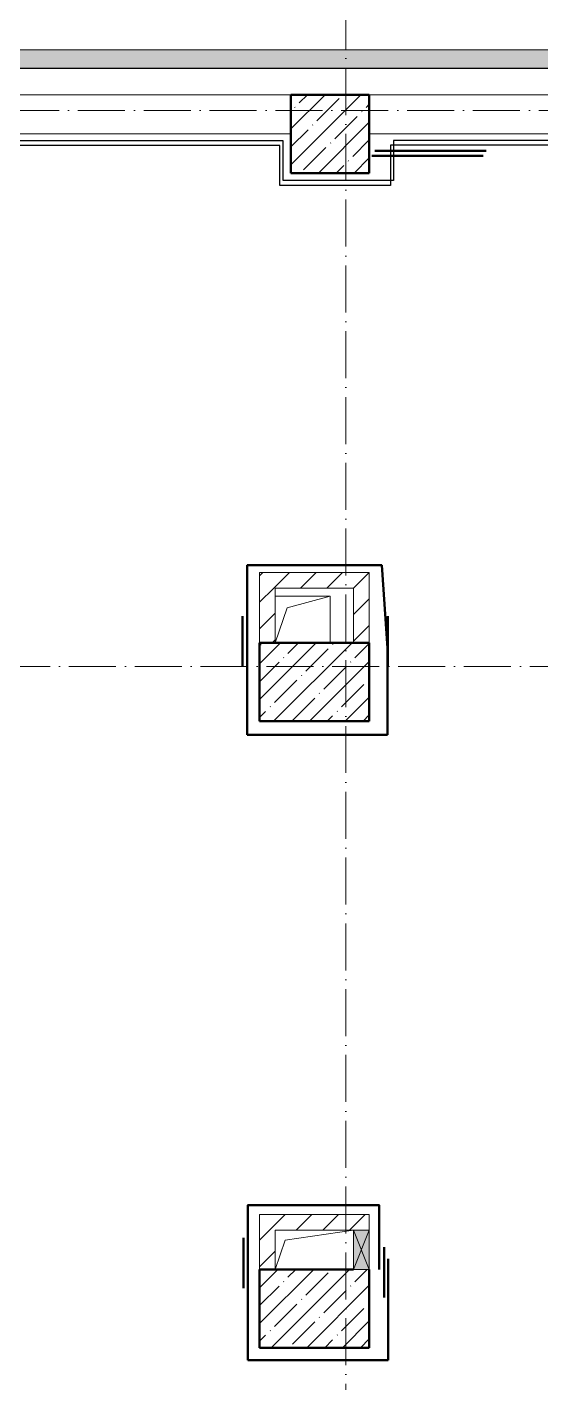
# Model space of a CAD drawing. Header units: millimetres. Extents: x -213536 to 1564669, y -45299 to 942238.
# Drawn here: x 636788 to 640066, y 363738 to 372394 of the extents above; entities that cross this region are included whole.
import ezdxf

# ---------------------------------------------------------------- set-up
doc = ezdxf.new("R2010")
doc.units = ezdxf.units.MM
doc.linetypes.add('50_200_ШТРИХ_1Т_ш5_п1_п1_', pattern=[700, 500, -100, 0, -100])
for name, color, linetype, lineweight in [('8.1)', 2, 'Continuous', 50), ('8.2)', 3, 'Continuous', 50), ('8.3)', 5, 'Continuous', 50), ('8.4)', 6, 'Continuous', 50), ('A-DETL-GENF-OTLN', 7, 'Continuous', 9), ('A-FLOR-____-OTLN', 7, 'Continuous', 9), ('A-GENM-____-OTLN', 7, 'Continuous', 9), ('A-GLAZ-____-OTLN', 7, 'Continuous', 9), ('A-WALL-____-OTLN', 7, 'Continuous', 9), ('A-WALL-____-PATT-1', 7, 'Continuous', 9), ('A-WALL-FNSH-MCUT-1', 7, 'Continuous', 9), ('S-COLS-____-MCUT', 7, 'Continuous', 50), ('S-COLS-____-OTLN', 7, 'Continuous', 9), ('S-GRID-____-OTLN-1', 7, '50_200_ШТРИХ_1Т_ш5_п1_п1_', 9)]:
    doc.layers.add(name, color=color, linetype=linetype, lineweight=lineweight)
doc.layers.add('A-GLAZ-____-OTLN-1', color=7, linetype='Continuous', lineweight=9, true_color=0xc0c0c0)
pattern_1 = [(45, (549721.47, 286281.11), (-84.85281, 84.85281), [])]

# ---------------------------------------------------------------- blocks, each defined once
blk = doc.blocks.new('BSC_Колонна _Прямоугольная - 500х500-V40-АР1_План отверстий 3 этажа в осях 1-64_Ю-ЯЯ')
at = {"layer": 'S-COLS-____-OTLN'}
h = blk.add_hatch(dxfattribs=at)
h.set_pattern_fill('FP_48', color=256, style=0, pattern_type=2)
h.set_pattern_definition([(45, (-89000, -85431.04), (-114.04925, 114.04925), []), (45, (-88885.95, -85431.04), (-114.04925, 114.04925), [201.613, -40.323, 3.353, -36.97])])
h.paths.add_polyline_path([(-250, -250), (250, -250), (250, 250), (-250, 250)], flags=0)
at = {"layer": 'S-COLS-____-MCUT'}
for p, q in [((250, 250), (-250, 250)), ((-250, 250), (-250, -250)), ((250, -250), (250, 250)), ((-250, -250), (250, -250))]:
    blk.add_line(p, q, dxfattribs=at)
blk = doc.blocks.new('BSC_Колонна _Прямоугольная - 500х700-V139-АР1_План отверстий 3 этажа в осях 1-64_Ю-ЯЯ')
at = {"layer": 'S-COLS-____-OTLN'}
h = blk.add_hatch(dxfattribs=at)
h.set_pattern_fill('FP_144', color=256, style=0, pattern_type=2)
h.set_pattern_definition([(315, (-77931.04, 88900), (114.04925, 114.04925), []), (315, (-77931.04, 88785.95), (114.04925, 114.04925), [201.613, -40.323, 3.353, -36.97])])
h.paths.add_polyline_path([(-250, -250), (-250, -350), (250, -350), (250, 350), (-250, 350)], flags=0)
at = {"layer": 'S-COLS-____-MCUT'}
for p, q in [((250, 350), (-250, 350)), ((-250, 350), (-250, -350)), ((250, -250), (250, 350)), ((-250, -350), (250, -350))]:
    blk.add_line(p, q, dxfattribs=at)
blk = doc.blocks.new('BSC_Колонна _Прямоугольная - 500х700-V142-АР1_План отверстий 3 этажа в осях 1-64_Ю-ЯЯ')
at = {"layer": 'S-COLS-____-OTLN'}
h = blk.add_hatch(dxfattribs=at)
h.set_pattern_fill('FP_147', color=256, style=0, pattern_type=2)
h.set_pattern_definition([(315, (-81931.04, 88900), (114.04925, 114.04925), []), (315, (-81931.04, 88785.95), (114.04925, 114.04925), [201.613, -40.323, 3.353, -36.97])])
h.paths.add_polyline_path([(-250, -350), (250, -350), (250, 350), (-250, 350)], flags=0)
at = {"layer": 'S-COLS-____-MCUT'}
for p, q in [((250, 350), (-250, 350)), ((-250, 350), (-250, -350)), ((250, -350), (250, 350)), ((-250, -350), (250, -350))]:
    blk.add_line(p, q, dxfattribs=at)
blk = doc.blocks.new('AR_Отверстие прямоугольное _в плите_ - AR_Отверстие прямоугольное _в плите_-30552577-АР1_План отверстий 3 этажа в осях 1-64_Ю-ЯЯ')
at = {"layer": 'A-GENM-____-OTLN'}
for p, q in [((175, 150), (-175, 150)), ((-100, 75), (175, 150)), ((175, -149.7), (175, 150)), ((-174.9, -149.7), (-100, 75))]:
    blk.add_line(p, q, dxfattribs=at)
blk = doc.blocks.new('AR_Отверстие прямоугольное _в плите_ - AR_Отверстие прямоугольное _в плите_-V193-АР1_План отверстий 3 этажа в осях 1-64_Ю-ЯЯ')
at = {"layer": 'A-GENM-____-OTLN'}
for p, q in [((250, 125), (-250, 125)), ((-187.5, 62.5), (250, 125)), ((-249.9, -124.7), (-187.5, 62.5))]:
    blk.add_line(p, q, dxfattribs=at)
blk = doc.blocks.new('Отлив_СКБ - Отлив витража_120_НВФ-31886035-АР1_План отверстий 3 этажа в осях 1-64_Ю-ЯЯ')
at = {"layer": 'A-GLAZ-____-OTLN-1'}
for points in [[(4800, 2), (4800, 120), (0, 120), (0, 2), (1409.2, 2)], [(4800, 0), (4800, 2), (0, 2), (0, 0), (1409.2, 0)]]:
    blk.add_hatch(color=256, dxfattribs=at).paths.add_polyline_path(points, flags=0)
at = {"layer": 'A-GLAZ-____-OTLN'}
for p, q in [((0, 83), (0, 120)), ((4800, 120), (0, 120)), ((4800, 120), (4800, 83)), ((0, 2), (4800, 2)), ((4800, 0), (0, 0))]:
    blk.add_line(p, q, dxfattribs=at)
blk = doc.blocks.new('AR_Отверстие прямоугольное _в стене__БезПР - AR_Отверстие прямоугольное _в стене__БезПР-36788609-АР1_План отверстий 3 этажа в осях 1-64_Ю-ЯЯ')
at = {"layer": 'A-GLAZ-____-OTLN'}
blk.add_hatch(color=256, dxfattribs=at).paths.add_polyline_path([(125, 50), (-125, 50), (-125, -50), (125, -50)], flags=0)
at = {"layer": 'A-DETL-GENF-OTLN'}
for p, q in [((-125, -50), (-125, 50)), ((-125, 50), (125, 50)), ((125, 50), (-125, -50)), ((-125, 50), (125, -50)), ((125, 50), (-125, 50)), ((-125, 50), (-125, -50)), ((125, 50), (125, -50)), ((125, -50), (125, 50)), ((125, -50), (-125, -50)), ((-125, -50), (125, -50))]:
    blk.add_line(p, q, dxfattribs=at)

msp = doc.modelspace()

# ---------------------------------------------------------------- hatches: boundary and pattern name
at = {"layer": 'A-WALL-____-PATT-1'}
h = msp.add_hatch(dxfattribs=at)
h.set_pattern_fill('FP_7', color=256, style=0, pattern_type=2)
h.set_pattern_definition(pattern_1)
h.paths.add_polyline_path([(638871.5, 368812.2), (638871.5, 368912.2), (638271.5, 368912.2), (638271.5, 368812.2), (638371.5, 368812.2)], flags=0)
h = msp.add_hatch(dxfattribs=at)
h.set_pattern_fill('FP_7', color=256, style=0, pattern_type=2)
h.set_pattern_definition(pattern_1)
h.paths.add_polyline_path([(638971.5, 368462.2), (638971.5, 368912.2), (638871.5, 368912.2), (638871.5, 368462.2)], flags=0)
h = msp.add_hatch(dxfattribs=at)
h.set_pattern_fill('FP_7', color=256, style=0, pattern_type=2)
h.set_pattern_definition(pattern_1)
h.paths.add_polyline_path([(638371.5, 368462.2), (638371.5, 368812.2), (638271.5, 368812.2), (638271.5, 368462.2)], flags=0)
h = msp.add_hatch(dxfattribs=at)
h.set_pattern_fill('FP_7', color=256, style=0, pattern_type=2)
h.set_pattern_definition(pattern_1)
h.paths.add_polyline_path([(638271.5, 364712.2), (638971.5, 364712.2), (638971.5, 364812.2), (638271.5, 364812.2)], flags=0)
h = msp.add_hatch(dxfattribs=at)
h.set_pattern_fill('FP_7', color=256, style=0, pattern_type=2)
h.set_pattern_definition(pattern_1)
h.paths.add_polyline_path([(638371.5, 364462.2), (638371.5, 364712.2), (638271.5, 364712.2), (638271.5, 364462.2)], flags=0)

# ---------------------------------------------------------------- linework, layer by layer
at = {"layer": '8.1)', "lineweight": 50}
for points in [[(638987.2, 371572.8), (639697.7, 371572.8)], [(639006.5, 371604), (639717.1, 371604)], [(638162.4, 368312.2), (638162.4, 368633.2)], [(639089.8, 368312.2), (639089.8, 368633.2)], [(638168.6, 364342.6), (638168.6, 364663.7)], [(639065.3, 364282.8), (639065.3, 364603.9)]]:
    msp.add_lwpolyline(points, dxfattribs=at)
at = {"layer": '8.2)', "lineweight": 30}
for p, q in [((638401.4, 371637.2), (633258.5, 371637.2)), ((638420.7, 371668.4), (633277.9, 371668.4)), ((638401.4, 371383.8), (638401.4, 371637.2)), ((638420.7, 371415), (638420.7, 371668.4)), ((641918.9, 371639.6), (639106.1, 371639.6)), ((639106.1, 371639.6), (639106.1, 371383.8)), ((641938.3, 371670.8), (639125.5, 371670.8)), ((639125.5, 371670.8), (639125.5, 371415)), ((639106.1, 371383.8), (638401.4, 371383.8)), ((639125.5, 371415), (638420.7, 371415))]:
    msp.add_line(p, q, dxfattribs=at)
at = {"layer": '8.2)', "lineweight": 50}
for p, q in [((638192.4, 368521.9), (638192.4, 367875.8)), ((639088.3, 367875.8), (639088.3, 368521.9)), ((638192.4, 367875.8), (639088.3, 367875.8)), ((638196.4, 364529.3), (638196.4, 363883.2)), ((639092.3, 363883.2), (639092.3, 364529.3)), ((638196.4, 363883.2), (639092.3, 363883.2))]:
    msp.add_line(p, q, dxfattribs=at)
at = {"layer": '8.3)', "lineweight": 50}
for points in [[(638192.4, 368446.9), (638192.4, 368958.6), (639050.8, 368958.6), (639088.3, 368429.8)], [(638196.4, 364430.4), (638196.4, 364872.6), (639033.6, 364872.6), (639033.6, 364462.2)]]:
    msp.add_lwpolyline(points, dxfattribs=at)
at = {"layer": '8.4)', "lineweight": 30}
for p, q in [((638401.4, 371637.2), (633258.5, 371637.2)), ((638420.7, 371668.4), (633277.9, 371668.4)), ((638401.4, 371383.8), (638401.4, 371637.2)), ((638420.7, 371415), (638420.7, 371668.4)), ((641918.9, 371639.6), (639106.1, 371639.6)), ((639106.1, 371639.6), (639106.1, 371383.8)), ((641938.3, 371670.8), (639125.5, 371670.8)), ((639125.5, 371670.8), (639125.5, 371415)), ((639106.1, 371383.8), (638401.4, 371383.8)), ((639125.5, 371415), (638420.7, 371415))]:
    msp.add_line(p, q, dxfattribs=at)
at = {"layer": '8.4)', "lineweight": 50}
for p, q in [((638192.4, 368521.9), (638192.4, 367875.8)), ((639088.3, 367875.8), (639088.3, 368521.9)), ((638192.4, 367875.8), (639088.3, 367875.8)), ((638196.4, 364529.3), (638196.4, 363883.2)), ((639092.3, 363883.2), (639092.3, 364529.3)), ((638196.4, 363883.2), (639092.3, 363883.2))]:
    msp.add_line(p, q, dxfattribs=at)
for points in [[(638192.4, 368446.9), (638192.4, 368958.6), (639050.8, 368958.6), (639088.3, 368429.8)], [(638196.4, 364430.4), (638196.4, 364872.6), (639033.6, 364872.6), (639033.6, 364462.2)]]:
    msp.add_lwpolyline(points, dxfattribs=at)
at = {"layer": 'A-FLOR-____-OTLN'}
for p, q in [((638371.5, 368761.8), (638721.5, 368761.8)), ((638721.5, 368761.8), (638721.5, 368462.2)), ((638371.5, 364711.8), (638871.5, 364711.8))]:
    msp.add_line(p, q, dxfattribs=at)
at = {"layer": 'A-WALL-____-OTLN'}
for p, q in [((638471.5, 371962.2), (636671.5, 371962.2)), ((636671.5, 371962.2), (638471.5, 371962.2)), ((638971.5, 371962.2), (641471.5, 371962.2)), ((638471.5, 371712.2), (636671.5, 371712.2)), ((641471.5, 371712.2), (638971.5, 371712.2))]:
    msp.add_line(p, q, dxfattribs=at)
at = {"layer": 'A-WALL-FNSH-MCUT-1'}
for p, q in [((638971.5, 368912.2), (638271.5, 368912.2)), ((638271.5, 368912.2), (638271.5, 368462.2)), ((638971.5, 368462.2), (638971.5, 368912.2)), ((638371.5, 368812.2), (638871.5, 368812.2)), ((638371.5, 368462.2), (638371.5, 368812.2)), ((638871.5, 368812.2), (638871.5, 368462.2)), ((638971.5, 364812.2), (638271.5, 364812.2)), ((638271.5, 364812.2), (638271.5, 364462.2)), ((638971.5, 364712.2), (638971.5, 364812.2)), ((638371.5, 364712.2), (638871.5, 364712.2)), ((638371.5, 364462.2), (638371.5, 364712.2))]:
    msp.add_line(p, q, dxfattribs=at)
at = {"layer": 'S-GRID-____-OTLN-1', "color": 251, "ltscale": 0.6, "true_color": 0x636466}
for p, q in [((638821.5, 377174), (638821.5, 326262.2)), ((653795.9, 371862.2), (545052.7, 371862.2)), ((545052.7, 368312.2), (653795.9, 368312.2))]:
    msp.add_line(p, q, dxfattribs=at)

# ---------------------------------------------------------------- block references
at = {"layer": 'A-GENM-____-OTLN'}
for name, p in [('AR_Отверстие прямоугольное _в плите_ - AR_Отверстие прямоугольное _в плите_-30552577-АР1_План отверстий 3 этажа в осях 1-64_Ю-ЯЯ', (638546.5, 368611.8)), ('AR_Отверстие прямоугольное _в плите_ - AR_Отверстие прямоугольное _в плите_-V193-АР1_План отверстий 3 этажа в осях 1-64_Ю-ЯЯ', (638621.5, 364586.8))]:
    msp.add_blockref(name, p, dxfattribs=at)
at = {"layer": 'A-GLAZ-____-OTLN'}
msp.add_blockref('Отлив_СКБ - Отлив витража_120_НВФ-31886035-АР1_План отверстий 3 этажа в осях 1-64_Ю-ЯЯ', (636671.5, 372129.2), dxfattribs=at)
at = {"layer": 'A-GLAZ-____-OTLN', "rotation": 270}
msp.add_blockref('AR_Отверстие прямоугольное _в стене__БезПР - AR_Отверстие прямоугольное _в стене__БезПР-36788609-АР1_План отверстий 3 этажа в осях 1-64_Ю-ЯЯ', (638921.5, 364587.2), dxfattribs=at)
at = {"layer": 'S-COLS-____-OTLN'}
msp.add_blockref('BSC_Колонна _Прямоугольная - 500х500-V40-АР1_План отверстий 3 этажа в осях 1-64_Ю-ЯЯ', (638721.5, 371712.2), dxfattribs=at)
at = {"layer": 'S-COLS-____-OTLN', "rotation": 89.9999999999999}
for name, p in [('BSC_Колонна _Прямоугольная - 500х700-V142-АР1_План отверстий 3 этажа в осях 1-64_Ю-ЯЯ', (638621.5, 368212.2)), ('BSC_Колонна _Прямоугольная - 500х700-V139-АР1_План отверстий 3 этажа в осях 1-64_Ю-ЯЯ', (638621.5, 364212.2))]:
    msp.add_blockref(name, p, dxfattribs=at)

doc.saveas('drawing.dxf')
